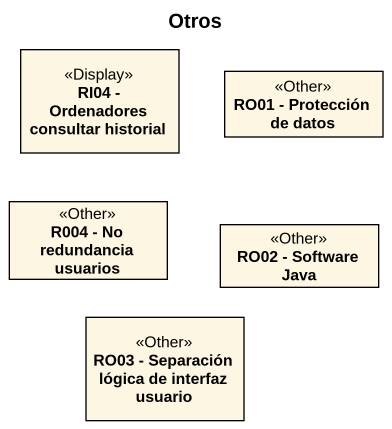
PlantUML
@startuml
title Otros
hide circle
hide empty members
class "RI04 - Ordenadores consultar historial" as RI04_Ordenadores_consultar <<Display>>
class "RO01 - Protección de datos" as RO01_Protección_de_datos <<Other>>
class "R004 - No redundancia usuarios" as R004_No_redundancia_usuarios <<Other>>
class "RO02 - Software Java" as RO02_Software_Java <<Other>>
class "RO03 - Separación lógica de interfaz usuario" as RO03_Separación_lógica_de <<Other>>
@enduml
